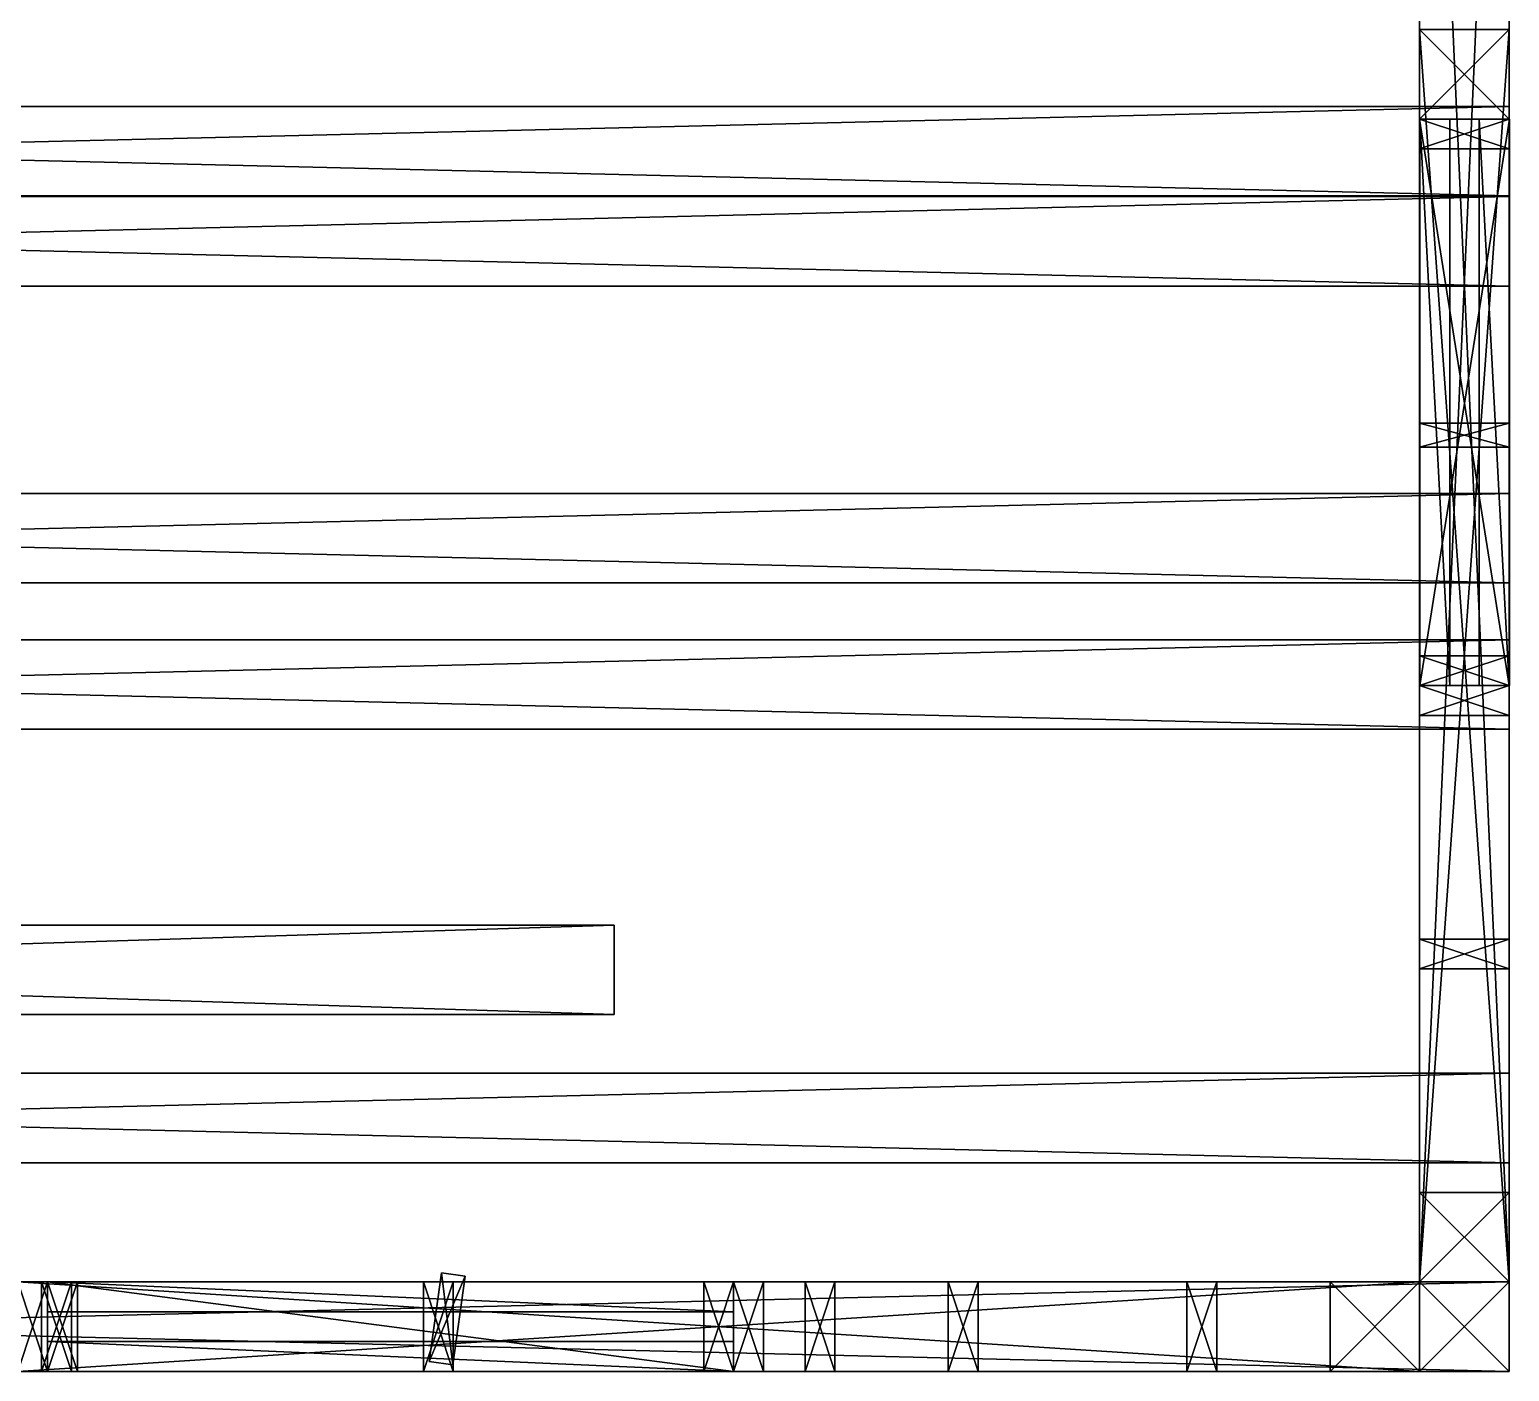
# Model space of a CAD drawing. Extents: x 18 to 6268, y -2472 to 1100.
# Drawn here: x 3788 to 6268, y -2400 to -150 of the extents above; entities that cross this region are included whole.
import ezdxf

# ---------------------------------------------------------------- set-up
doc = ezdxf.new("R2010")
doc.units = 0
doc.header["$MEASUREMENT"] = 0
doc.layers.get('0').update_dxf_attribs({"color": 13, "linetype": 'CONTINUOUS'})

# ---------------------------------------------------------------- blocks, each defined once
blk = doc.blocks.new('_____150_150_6250')
at = {"color": 57}
for p, q in [((6250, 150, 150), (0, 150, 150)), ((0, 0), (0, 150)), ((0, 150), (0, 150, 150)), ((6250, 150), (0, 150)), ((0, 150, 150), (0, 0, 150)), ((6250, 0), (6250, 150)), ((6250, 150), (6250, 150, 150)), ((6250, 150, 150), (6250, 0, 150)), ((6250, 0, 150), (0, 0, 150)), ((6250, 0), (0, 0)), ((0, 0, 150), (0, 0)), ((6250, 0, 150), (6250, 0))]:
    blk.add_line(p, q, dxfattribs=at)
mesh = blk.add_polyface(dxfattribs=at)
corners = [(6250, 150), (0, 0), (0, 150), (6250, 0)]
mesh.append_faces([[corners[k] for k in face] for face in [(0, 1, 2), (1, 0, 3)]], dxfattribs={"vtx0": -1, "color": 57})
mesh = blk.add_polyface(dxfattribs=at)
corners = [(6250, 0, 150), (0, 150, 150), (0, 0, 150), (6250, 150, 150)]
mesh.append_faces([[corners[k] for k in face] for face in [(0, 1, 2), (1, 0, 3)]], dxfattribs={"vtx0": -1, "color": 57})
mesh = blk.add_polyface(dxfattribs=at)
corners = [(0, 150, 150), (6250, 150), (0, 150), (6250, 150, 150)]
mesh.append_faces([[corners[k] for k in face] for face in [(0, 1, 2), (1, 0, 3)]], dxfattribs={"vtx0": -1, "color": 57})
mesh = blk.add_polyface(dxfattribs=at)
corners = [(0, 150, 150), (0, 0), (0, 0, 150), (0, 150)]
mesh.append_faces([[corners[k] for k in face] for face in [(0, 1, 2), (1, 0, 3)]], dxfattribs={"vtx0": -1, "color": 57})
mesh = blk.add_polyface(dxfattribs=at)
corners = [(6250, 150), (6250, 0, 150), (6250, 0), (6250, 150, 150)]
mesh.append_faces([[corners[k] for k in face] for face in [(0, 1, 2), (1, 0, 3)]], dxfattribs={"vtx0": -1, "color": 57})
mesh = blk.add_polyface(dxfattribs=at)
corners = [(6250, 0), (0, 0, 150), (0, 0), (6250, 0, 150)]
mesh.append_faces([[corners[k] for k in face] for face in [(0, 1, 2), (1, 0, 3)]], dxfattribs={"vtx0": -1, "color": 57})
blk = doc.blocks.new('GROUP_3')
at = {"color": 57}
for p, q in [((0, 0), (0, 150)), ((0, 0, 3050), (0, 150, 3050)), ((0, 150), (0, 150, 3050)), ((0, 150, 3050), (150, 150, 3050)), ((0, 150), (150, 150)), ((150, 150, 3050), (150, 0, 3050)), ((150, 150), (150, 150, 3050)), ((150, 150), (150, 0)), ((0, 0), (0, 0, 3050)), ((150, 0, 3050), (0, 0, 3050)), ((150, 0), (0, 0)), ((150, 0), (150, 0, 3050))]:
    blk.add_line(p, q, dxfattribs=at)
mesh = blk.add_polyface(dxfattribs=at)
corners = [(0, 150, 3050), (0, 0), (0, 0, 3050), (0, 150)]
mesh.append_faces([[corners[k] for k in face] for face in [(0, 1, 2), (1, 0, 3)]], dxfattribs={"vtx0": -1, "color": 57})
mesh = blk.add_polyface(dxfattribs=at)
corners = [(150, 0, 3050), (0, 150, 3050), (0, 0, 3050), (150, 150, 3050)]
mesh.append_faces([[corners[k] for k in face] for face in [(0, 1, 2), (1, 0, 3)]], dxfattribs={"vtx0": -1, "color": 57})
mesh = blk.add_polyface(dxfattribs=at)
corners = [(0, 150, 3050), (150, 150), (0, 150), (150, 150, 3050)]
mesh.append_faces([[corners[k] for k in face] for face in [(0, 1, 2), (1, 0, 3)]], dxfattribs={"vtx0": -1, "color": 57})
mesh = blk.add_polyface(dxfattribs=at)
corners = [(150, 150), (0, 0), (0, 150), (150, 0)]
mesh.append_faces([[corners[k] for k in face] for face in [(0, 1, 2), (1, 0, 3)]], dxfattribs={"vtx0": -1, "color": 57})
mesh = blk.add_polyface(dxfattribs=at)
corners = [(150, 150), (150, 0, 3050), (150, 0), (150, 150, 3050)]
mesh.append_faces([[corners[k] for k in face] for face in [(0, 1, 2), (1, 0, 3)]], dxfattribs={"vtx0": -1, "color": 57})
mesh = blk.add_polyface(dxfattribs=at)
corners = [(150, 0, 3050), (0, 0), (150, 0), (0, 0, 3050)]
mesh.append_faces([[corners[k] for k in face] for face in [(0, 1, 2), (1, 0, 3)]], dxfattribs={"vtx0": -1, "color": 57})
blk = doc.blocks.new('GROUP_5')
at = {"color": 57}
for p, q in [((0, 150, 3050), (50, 150, 3050)), ((0, 150), (50, 150)), ((0, 150), (0, 150, 3050)), ((0, 0), (0, 150)), ((0, 0, 3050), (0, 150, 3050)), ((50, 150), (50, 0)), ((50, 150), (50, 150, 3050)), ((50, 150, 3050), (50, 0, 3050)), ((50, 0), (0, 0)), ((0, 0), (0, 0, 3050)), ((50, 0, 3050), (0, 0, 3050)), ((50, 0), (50, 0, 3050))]:
    blk.add_line(p, q, dxfattribs=at)
mesh = blk.add_polyface(dxfattribs=at)
corners = [(50, 150), (0, 0), (0, 150), (50, 0)]
mesh.append_faces([[corners[k] for k in face] for face in [(0, 1, 2), (1, 0, 3)]], dxfattribs={"vtx0": -1, "color": 57})
mesh = blk.add_polyface(dxfattribs=at)
corners = [(0, 150, 3050), (50, 150), (0, 150), (50, 150, 3050)]
mesh.append_faces([[corners[k] for k in face] for face in [(0, 1, 2), (1, 0, 3)]], dxfattribs={"vtx0": -1, "color": 57})
mesh = blk.add_polyface(dxfattribs=at)
corners = [(50, 0, 3050), (0, 150, 3050), (0, 0, 3050), (50, 150, 3050)]
mesh.append_faces([[corners[k] for k in face] for face in [(0, 1, 2), (1, 0, 3)]], dxfattribs={"vtx0": -1, "color": 57})
mesh = blk.add_polyface(dxfattribs=at)
corners = [(0, 150, 3050), (0, 0), (0, 0, 3050), (0, 150)]
mesh.append_faces([[corners[k] for k in face] for face in [(0, 1, 2), (1, 0, 3)]], dxfattribs={"vtx0": -1, "color": 57})
mesh = blk.add_polyface(dxfattribs=at)
corners = [(50, 150), (50, 0, 3050), (50, 0), (50, 150, 3050)]
mesh.append_faces([[corners[k] for k in face] for face in [(0, 1, 2), (1, 0, 3)]], dxfattribs={"vtx0": -1, "color": 57})
mesh = blk.add_polyface(dxfattribs=at)
corners = [(50, 0, 3050), (0, 0), (50, 0), (0, 0, 3050)]
mesh.append_faces([[corners[k] for k in face] for face in [(0, 1, 2), (1, 0, 3)]], dxfattribs={"vtx0": -1, "color": 57})
blk = doc.blocks.new('GROUP_4')
at = {"color": 57}
for p, q in [((150, 2350, 150), (0, 2350, 150)), ((0, 0, 150), (0, 2350, 150)), ((0, 2350, 150), (0, 2350)), ((0, 0), (0, 2350)), ((0, 2350), (150, 2350)), ((150, 0), (150, 2350)), ((150, 2350), (150, 2350, 150)), ((150, 0, 150), (150, 2350, 150)), ((150, 0, 150), (0, 0, 150)), ((0, 0, 150), (0, 0)), ((0, 0), (150, 0)), ((150, 0), (150, 0, 150))]:
    blk.add_line(p, q, dxfattribs=at)
mesh = blk.add_polyface(dxfattribs=at)
corners = [(150, 0, 150), (0, 2350, 150), (0, 0, 150), (150, 2350, 150)]
mesh.append_faces([[corners[k] for k in face] for face in [(0, 1, 2), (1, 0, 3)]], dxfattribs={"vtx0": -1, "color": 57})
mesh = blk.add_polyface(dxfattribs=at)
corners = [(0, 2350, 150), (0, 0), (0, 0, 150), (0, 2350)]
mesh.append_faces([[corners[k] for k in face] for face in [(0, 1, 2), (1, 0, 3)]], dxfattribs={"vtx0": -1, "color": 57})
mesh = blk.add_polyface(dxfattribs=at)
corners = [(150, 2350), (0, 0), (0, 2350), (150, 0)]
mesh.append_faces([[corners[k] for k in face] for face in [(0, 1, 2), (1, 0, 3)]], dxfattribs={"vtx0": -1, "color": 57})
mesh = blk.add_polyface(dxfattribs=at)
corners = [(0, 2350, 150), (150, 2350), (0, 2350), (150, 2350, 150)]
mesh.append_faces([[corners[k] for k in face] for face in [(0, 1, 2), (1, 0, 3)]], dxfattribs={"vtx0": -1, "color": 57})
mesh = blk.add_polyface(dxfattribs=at)
corners = [(150, 0), (150, 2350, 150), (150, 0, 150), (150, 2350)]
mesh.append_faces([[corners[k] for k in face] for face in [(0, 1, 2), (1, 0, 3)]], dxfattribs={"vtx0": -1, "color": 57})
mesh = blk.add_polyface(dxfattribs=at)
corners = [(150, 0, 150), (0, 0), (150, 0), (0, 0, 150)]
mesh.append_faces([[corners[k] for k in face] for face in [(0, 1, 2), (1, 0, 3)]], dxfattribs={"vtx0": -1, "color": 57})
blk = doc.blocks.new('GROUP_6')
at = {"color": 57}
for p, q in [((0, 0), (0, 150)), ((0, 0, 3350), (0, 150, 3350)), ((0, 150), (0, 150, 3350)), ((0, 150), (150, 150)), ((0, 150, 3350), (150, 150, 3350)), ((150, 150), (150, 0)), ((150, 150), (150, 150, 3350)), ((150, 150, 3350), (150, 0, 3350)), ((150, 0), (0, 0)), ((150, 0, 3350), (0, 0, 3350)), ((0, 0), (0, 0, 3350)), ((150, 0), (150, 0, 3350))]:
    blk.add_line(p, q, dxfattribs=at)
mesh = blk.add_polyface(dxfattribs=at)
corners = [(0, 150, 3350), (0, 0), (0, 0, 3350), (0, 150)]
mesh.append_faces([[corners[k] for k in face] for face in [(0, 1, 2), (1, 0, 3)]], dxfattribs={"vtx0": -1, "color": 57})
mesh = blk.add_polyface(dxfattribs=at)
corners = [(0, 150, 3350), (150, 150), (0, 150), (150, 150, 3350)]
mesh.append_faces([[corners[k] for k in face] for face in [(0, 1, 2), (1, 0, 3)]], dxfattribs={"vtx0": -1, "color": 57})
mesh = blk.add_polyface(dxfattribs=at)
corners = [(150, 0, 3350), (0, 150, 3350), (0, 0, 3350), (150, 150, 3350)]
mesh.append_faces([[corners[k] for k in face] for face in [(0, 1, 2), (1, 0, 3)]], dxfattribs={"vtx0": -1, "color": 57})
mesh = blk.add_polyface(dxfattribs=at)
corners = [(150, 150), (0, 0), (0, 150), (150, 0)]
mesh.append_faces([[corners[k] for k in face] for face in [(0, 1, 2), (1, 0, 3)]], dxfattribs={"vtx0": -1, "color": 57})
mesh = blk.add_polyface(dxfattribs=at)
corners = [(150, 150), (150, 0, 3350), (150, 0), (150, 150, 3350)]
mesh.append_faces([[corners[k] for k in face] for face in [(0, 1, 2), (1, 0, 3)]], dxfattribs={"vtx0": -1, "color": 57})
mesh = blk.add_polyface(dxfattribs=at)
corners = [(150, 0, 3350), (0, 0), (150, 0), (0, 0, 3350)]
mesh.append_faces([[corners[k] for k in face] for face in [(0, 1, 2), (1, 0, 3)]], dxfattribs={"vtx0": -1, "color": 57})
blk = doc.blocks.new('GROUP_11')
at = {"color": 57}
for p, q in [((0, 0, 4100), (0, 150, 4100)), ((0, 150), (0, 150, 4100)), ((0, 0), (0, 150)), ((0, 150, 4100), (150, 150, 4100)), ((0, 150), (150, 150)), ((150, 150), (150, 0)), ((150, 150, 4100), (150, 0, 4100)), ((150, 150), (150, 150, 4100)), ((0, 0), (0, 0, 4100)), ((150, 0, 4100), (0, 0, 4100)), ((150, 0), (0, 0)), ((150, 0), (150, 0, 4100))]:
    blk.add_line(p, q, dxfattribs=at)
mesh = blk.add_polyface(dxfattribs=at)
corners = [(150, 150), (0, 0), (0, 150), (150, 0)]
mesh.append_faces([[corners[k] for k in face] for face in [(0, 1, 2), (1, 0, 3)]], dxfattribs={"vtx0": -1, "color": 57})
mesh = blk.add_polyface(dxfattribs=at)
corners = [(150, 0, 4100), (0, 150, 4100), (0, 0, 4100), (150, 150, 4100)]
mesh.append_faces([[corners[k] for k in face] for face in [(0, 1, 2), (1, 0, 3)]], dxfattribs={"vtx0": -1, "color": 57})
mesh = blk.add_polyface(dxfattribs=at)
corners = [(0, 150, 4100), (0, 0), (0, 0, 4100), (0, 150)]
mesh.append_faces([[corners[k] for k in face] for face in [(0, 1, 2), (1, 0, 3)]], dxfattribs={"vtx0": -1, "color": 57})
mesh = blk.add_polyface(dxfattribs=at)
corners = [(0, 150, 4100), (150, 150), (0, 150), (150, 150, 4100)]
mesh.append_faces([[corners[k] for k in face] for face in [(0, 1, 2), (1, 0, 3)]], dxfattribs={"vtx0": -1, "color": 57})
mesh = blk.add_polyface(dxfattribs=at)
corners = [(150, 150), (150, 0, 4100), (150, 0), (150, 150, 4100)]
mesh.append_faces([[corners[k] for k in face] for face in [(0, 1, 2), (1, 0, 3)]], dxfattribs={"vtx0": -1, "color": 57})
mesh = blk.add_polyface(dxfattribs=at)
corners = [(150, 0, 4100), (0, 0), (150, 0), (0, 0, 4100)]
mesh.append_faces([[corners[k] for k in face] for face in [(0, 1, 2), (1, 0, 3)]], dxfattribs={"vtx0": -1, "color": 57})
blk = doc.blocks.new('GROUP_12')
at = {"color": 57}
for p, q in [((0, 0), (0, 150)), ((6250, 150), (0, 150)), ((0, 150, 200), (0, 0, 200)), ((6250, 150, 200), (0, 150, 200)), ((0, 150), (0, 150, 200)), ((6250, 150), (6250, 150, 200)), ((6250, 0), (6250, 150)), ((6250, 150, 200), (6250, 0, 200)), ((6250, 0), (0, 0)), ((6250, 0, 200), (0, 0, 200)), ((0, 0, 200), (0, 0)), ((6250, 0, 200), (6250, 0))]:
    blk.add_line(p, q, dxfattribs=at)
mesh = blk.add_polyface(dxfattribs=at)
corners = [(0, 150, 200), (0, 0), (0, 0, 200), (0, 150)]
mesh.append_faces([[corners[k] for k in face] for face in [(0, 1, 2), (1, 0, 3)]], dxfattribs={"vtx0": -1, "color": 57})
mesh = blk.add_polyface(dxfattribs=at)
corners = [(6250, 0, 200), (0, 150, 200), (0, 0, 200), (6250, 150, 200)]
mesh.append_faces([[corners[k] for k in face] for face in [(0, 1, 2), (1, 0, 3)]], dxfattribs={"vtx0": -1, "color": 57})
mesh = blk.add_polyface(dxfattribs=at)
corners = [(0, 150, 200), (6250, 150), (0, 150), (6250, 150, 200)]
mesh.append_faces([[corners[k] for k in face] for face in [(0, 1, 2), (1, 0, 3)]], dxfattribs={"vtx0": -1, "color": 57})
mesh = blk.add_polyface(dxfattribs=at)
corners = [(6250, 150), (0, 0), (0, 150), (6250, 0)]
mesh.append_faces([[corners[k] for k in face] for face in [(0, 1, 2), (1, 0, 3)]], dxfattribs={"vtx0": -1, "color": 57})
mesh = blk.add_polyface(dxfattribs=at)
corners = [(6250, 150), (6250, 0, 200), (6250, 0), (6250, 150, 200)]
mesh.append_faces([[corners[k] for k in face] for face in [(0, 1, 2), (1, 0, 3)]], dxfattribs={"vtx0": -1, "color": 57})
mesh = blk.add_polyface(dxfattribs=at)
corners = [(6250, 0), (0, 0, 200), (0, 0), (6250, 0, 200)]
mesh.append_faces([[corners[k] for k in face] for face in [(0, 1, 2), (1, 0, 3)]], dxfattribs={"vtx0": -1, "color": 57})
blk = doc.blocks.new('GROUP_1')
at = {"color": 57}
for p, q in [((0, 150, 900), (50, 150, 900)), ((0, 150), (0, 150, 900)), ((0, 0, 900), (0, 150, 900)), ((0, 0), (0, 150)), ((0, 150), (50, 150)), ((50, 150, 900), (50, 0, 900)), ((50, 150), (50, 150, 900)), ((50, 150), (50, 0)), ((50, 0, 900), (0, 0, 900)), ((0, 0), (0, 0, 900)), ((50, 0), (0, 0)), ((50, 0), (50, 0, 900))]:
    blk.add_line(p, q, dxfattribs=at)
mesh = blk.add_polyface(dxfattribs=at)
corners = [(0, 150, 900), (0, 0), (0, 0, 900), (0, 150)]
mesh.append_faces([[corners[k] for k in face] for face in [(0, 1, 2), (1, 0, 3)]], dxfattribs={"vtx0": -1, "color": 57})
mesh = blk.add_polyface(dxfattribs=at)
corners = [(50, 150), (0, 0), (0, 150), (50, 0)]
mesh.append_faces([[corners[k] for k in face] for face in [(0, 1, 2), (1, 0, 3)]], dxfattribs={"vtx0": -1, "color": 57})
mesh = blk.add_polyface(dxfattribs=at)
corners = [(50, 0, 900), (0, 150, 900), (0, 0, 900), (50, 150, 900)]
mesh.append_faces([[corners[k] for k in face] for face in [(0, 1, 2), (1, 0, 3)]], dxfattribs={"vtx0": -1, "color": 57})
mesh = blk.add_polyface(dxfattribs=at)
corners = [(0, 150, 900), (50, 150), (0, 150), (50, 150, 900)]
mesh.append_faces([[corners[k] for k in face] for face in [(0, 1, 2), (1, 0, 3)]], dxfattribs={"vtx0": -1, "color": 57})
mesh = blk.add_polyface(dxfattribs=at)
corners = [(50, 150), (50, 0, 900), (50, 0), (50, 150, 900)]
mesh.append_faces([[corners[k] for k in face] for face in [(0, 1, 2), (1, 0, 3)]], dxfattribs={"vtx0": -1, "color": 57})
mesh = blk.add_polyface(dxfattribs=at)
corners = [(50, 0, 900), (0, 0), (50, 0), (0, 0, 900)]
mesh.append_faces([[corners[k] for k in face] for face in [(0, 1, 2), (1, 0, 3)]], dxfattribs={"vtx0": -1, "color": 57})
blk = doc.blocks.new('GROUP_16')
at = {"color": 57}
for p, q in [((0, 50), (0, 50, 2750)), ((0, 50, 2750), (150, 50, 2750)), ((0, 0, 2750), (0, 50, 2750)), ((0, 0), (0, 50)), ((0, 50), (150, 50)), ((150, 50, 2750), (150, 0, 2750)), ((150, 50), (150, 0)), ((150, 50), (150, 50, 2750)), ((0, 0), (0, 0, 2750)), ((150, 0), (0, 0)), ((150, 0, 2750), (0, 0, 2750)), ((150, 0), (150, 0, 2750))]:
    blk.add_line(p, q, dxfattribs=at)
mesh = blk.add_polyface(dxfattribs=at)
corners = [(0, 50, 2750), (0, 0), (0, 0, 2750), (0, 50)]
mesh.append_faces([[corners[k] for k in face] for face in [(0, 1, 2), (1, 0, 3)]], dxfattribs={"vtx0": -1, "color": 57})
mesh = blk.add_polyface(dxfattribs=at)
corners = [(0, 50, 2750), (150, 50), (0, 50), (150, 50, 2750)]
mesh.append_faces([[corners[k] for k in face] for face in [(0, 1, 2), (1, 0, 3)]], dxfattribs={"vtx0": -1, "color": 57})
mesh = blk.add_polyface(dxfattribs=at)
corners = [(150, 50), (0, 0), (0, 50), (150, 0)]
mesh.append_faces([[corners[k] for k in face] for face in [(0, 1, 2), (1, 0, 3)]], dxfattribs={"vtx0": -1, "color": 57})
mesh = blk.add_polyface(dxfattribs=at)
corners = [(150, 0, 2750), (0, 50, 2750), (0, 0, 2750), (150, 50, 2750)]
mesh.append_faces([[corners[k] for k in face] for face in [(0, 1, 2), (1, 0, 3)]], dxfattribs={"vtx0": -1, "color": 57})
mesh = blk.add_polyface(dxfattribs=at)
corners = [(150, 50), (150, 0, 2750), (150, 0), (150, 50, 2750)]
mesh.append_faces([[corners[k] for k in face] for face in [(0, 1, 2), (1, 0, 3)]], dxfattribs={"vtx0": -1, "color": 57})
mesh = blk.add_polyface(dxfattribs=at)
corners = [(150, 0, 2750), (0, 0), (150, 0), (0, 0, 2750)]
mesh.append_faces([[corners[k] for k in face] for face in [(0, 1, 2), (1, 0, 3)]], dxfattribs={"vtx0": -1, "color": 57})
blk = doc.blocks.new('GROUP_9')
at = {"color": 57}
for p, q in [((1150, 150, 50), (0, 150, 50)), ((0, 150, 50), (0, 0, 50)), ((1150, 150), (0, 150)), ((0, 150), (0, 150, 50)), ((0, 0), (0, 150)), ((1150, 150, 50), (1150, 0, 50)), ((1150, 0), (1150, 150)), ((1150, 150), (1150, 150, 50)), ((1150, 0, 50), (0, 0, 50)), ((1150, 0), (0, 0)), ((0, 0, 50), (0, 0)), ((1150, 0, 50), (1150, 0))]:
    blk.add_line(p, q, dxfattribs=at)
mesh = blk.add_polyface(dxfattribs=at)
corners = [(1150, 0, 50), (0, 150, 50), (0, 0, 50), (1150, 150, 50)]
mesh.append_faces([[corners[k] for k in face] for face in [(0, 1, 2), (1, 0, 3)]], dxfattribs={"vtx0": -1, "color": 57})
mesh = blk.add_polyface(dxfattribs=at)
corners = [(0, 150, 50), (1150, 150), (0, 150), (1150, 150, 50)]
mesh.append_faces([[corners[k] for k in face] for face in [(0, 1, 2), (1, 0, 3)]], dxfattribs={"vtx0": -1, "color": 57})
mesh = blk.add_polyface(dxfattribs=at)
corners = [(0, 150), (1150, 0), (0, 0), (1150, 150)]
mesh.append_faces([[corners[k] for k in face] for face in [(0, 1, 2), (1, 0, 3)]], dxfattribs={"vtx0": -1, "color": 57})
mesh = blk.add_polyface(dxfattribs=at)
corners = [(0, 150, 50), (0, 0), (0, 0, 50), (0, 150)]
mesh.append_faces([[corners[k] for k in face] for face in [(0, 1, 2), (1, 0, 3)]], dxfattribs={"vtx0": -1, "color": 57})
mesh = blk.add_polyface(dxfattribs=at)
corners = [(1150, 0), (1150, 150, 50), (1150, 0, 50), (1150, 150)]
mesh.append_faces([[corners[k] for k in face] for face in [(0, 1, 2), (1, 0, 3)]], dxfattribs={"vtx0": -1, "color": 57})
mesh = blk.add_polyface(dxfattribs=at)
corners = [(1150, 0), (0, 0, 50), (0, 0), (1150, 0, 50)]
mesh.append_faces([[corners[k] for k in face] for face in [(0, 1, 2), (1, 0, 3)]], dxfattribs={"vtx0": -1, "color": 57})
blk = doc.blocks.new('GROUP_21')
at = {"color": 57}
for p, q in [((0, 50), (0, 0)), ((0, 0, 150), (0, 50, 150)), ((0, 50, 150), (1150, 50, 150)), ((0, 50), (1150, 50)), ((0, 50, 150), (0, 50)), ((1150, 50), (1150, 0)), ((1150, 50, 150), (1150, 50)), ((1150, 0, 150), (1150, 50, 150)), ((0, 0, 150), (1150, 0, 150)), ((0, 0), (1150, 0)), ((0, 0), (0, 0, 150)), ((1150, 0), (1150, 0, 150))]:
    blk.add_line(p, q, dxfattribs=at)
mesh = blk.add_polyface(dxfattribs=at)
corners = [(0, 0, 150), (0, 50), (0, 0), (0, 50, 150)]
mesh.append_faces([[corners[k] for k in face] for face in [(0, 1, 2), (1, 0, 3)]], dxfattribs={"vtx0": -1, "color": 57})
mesh = blk.add_polyface(dxfattribs=at)
corners = [(0, 50), (1150, 0), (0, 0), (1150, 50)]
mesh.append_faces([[corners[k] for k in face] for face in [(0, 1, 2), (1, 0, 3)]], dxfattribs={"vtx0": -1, "color": 57})
mesh = blk.add_polyface(dxfattribs=at)
corners = [(0, 50, 150), (1150, 50), (0, 50), (1150, 50, 150)]
mesh.append_faces([[corners[k] for k in face] for face in [(0, 1, 2), (1, 0, 3)]], dxfattribs={"vtx0": -1, "color": 57})
mesh = blk.add_polyface(dxfattribs=at)
corners = [(1150, 0, 150), (0, 50, 150), (0, 0, 150), (1150, 50, 150)]
mesh.append_faces([[corners[k] for k in face] for face in [(0, 1, 2), (1, 0, 3)]], dxfattribs={"vtx0": -1, "color": 57})
mesh = blk.add_polyface(dxfattribs=at)
corners = [(1150, 50), (1150, 0, 150), (1150, 0), (1150, 50, 150)]
mesh.append_faces([[corners[k] for k in face] for face in [(0, 1, 2), (1, 0, 3)]], dxfattribs={"vtx0": -1, "color": 57})
mesh = blk.add_polyface(dxfattribs=at)
corners = [(1150, 0), (0, 0, 150), (0, 0), (1150, 0, 150)]
mesh.append_faces([[corners[k] for k in face] for face in [(0, 1, 2), (1, 0, 3)]], dxfattribs={"vtx0": -1, "color": 57})
blk = doc.blocks.new('GROUP_22')
at = {"color": 57}
for p, q in [((0, 0, 150), (0, 2100, 150)), ((0, 2100, 150), (0, 2100)), ((150, 2100, 150), (0, 2100, 150)), ((0, 0), (0, 2100)), ((0, 2100), (150, 2100)), ((150, 2100), (150, 2100, 150)), ((150, 0), (150, 2100)), ((150, 0, 150), (150, 2100, 150)), ((150, 0, 150), (0, 0, 150)), ((0, 0, 150), (0, 0)), ((0, 0), (150, 0)), ((150, 0), (150, 0, 150))]:
    blk.add_line(p, q, dxfattribs=at)
mesh = blk.add_polyface(dxfattribs=at)
corners = [(150, 2100), (0, 0), (0, 2100), (150, 0)]
mesh.append_faces([[corners[k] for k in face] for face in [(0, 1, 2), (1, 0, 3)]], dxfattribs={"vtx0": -1, "color": 57})
mesh = blk.add_polyface(dxfattribs=at)
corners = [(0, 2100, 150), (150, 2100), (0, 2100), (150, 2100, 150)]
mesh.append_faces([[corners[k] for k in face] for face in [(0, 1, 2), (1, 0, 3)]], dxfattribs={"vtx0": -1, "color": 57})
mesh = blk.add_polyface(dxfattribs=at)
corners = [(0, 2100, 150), (0, 0), (0, 0, 150), (0, 2100)]
mesh.append_faces([[corners[k] for k in face] for face in [(0, 1, 2), (1, 0, 3)]], dxfattribs={"vtx0": -1, "color": 57})
mesh = blk.add_polyface(dxfattribs=at)
corners = [(150, 0, 150), (0, 2100, 150), (0, 0, 150), (150, 2100, 150)]
mesh.append_faces([[corners[k] for k in face] for face in [(0, 1, 2), (1, 0, 3)]], dxfattribs={"vtx0": -1, "color": 57})
mesh = blk.add_polyface(dxfattribs=at)
corners = [(150, 0), (150, 2100, 150), (150, 0, 150), (150, 2100)]
mesh.append_faces([[corners[k] for k in face] for face in [(0, 1, 2), (1, 0, 3)]], dxfattribs={"vtx0": -1, "color": 57})
mesh = blk.add_polyface(dxfattribs=at)
corners = [(150, 0, 150), (0, 0), (150, 0), (0, 0, 150)]
mesh.append_faces([[corners[k] for k in face] for face in [(0, 1, 2), (1, 0, 3)]], dxfattribs={"vtx0": -1, "color": 57})
blk = doc.blocks.new('GROUP_23')
at = {"color": 57}
for p, q in [((0, 0), (0, 950)), ((0, 950), (50, 950)), ((50, 950, 150), (0, 950, 150)), ((0, 950, 150), (0, 950)), ((0, 0, 150), (0, 950, 150)), ((50, 0), (50, 950)), ((50, 950), (50, 950, 150)), ((50, 0, 150), (50, 950, 150)), ((0, 0, 150), (0, 0)), ((50, 0, 150), (0, 0, 150)), ((0, 0), (50, 0)), ((50, 0), (50, 0, 150))]:
    blk.add_line(p, q, dxfattribs=at)
mesh = blk.add_polyface(dxfattribs=at)
corners = [(50, 0, 150), (0, 950, 150), (0, 0, 150), (50, 950, 150)]
mesh.append_faces([[corners[k] for k in face] for face in [(0, 1, 2), (1, 0, 3)]], dxfattribs={"vtx0": -1, "color": 57})
mesh = blk.add_polyface(dxfattribs=at)
corners = [(0, 950, 150), (50, 950), (0, 950), (50, 950, 150)]
mesh.append_faces([[corners[k] for k in face] for face in [(0, 1, 2), (1, 0, 3)]], dxfattribs={"vtx0": -1, "color": 57})
mesh = blk.add_polyface(dxfattribs=at)
corners = [(0, 950, 150), (0, 0), (0, 0, 150), (0, 950)]
mesh.append_faces([[corners[k] for k in face] for face in [(0, 1, 2), (1, 0, 3)]], dxfattribs={"vtx0": -1, "color": 57})
mesh = blk.add_polyface(dxfattribs=at)
corners = [(0, 950), (50, 0), (0, 0), (50, 950)]
mesh.append_faces([[corners[k] for k in face] for face in [(0, 1, 2), (1, 0, 3)]], dxfattribs={"vtx0": -1, "color": 57})
mesh = blk.add_polyface(dxfattribs=at)
corners = [(50, 950), (50, 0, 150), (50, 0), (50, 950, 150)]
mesh.append_faces([[corners[k] for k in face] for face in [(0, 1, 2), (1, 0, 3)]], dxfattribs={"vtx0": -1, "color": 57})
mesh = blk.add_polyface(dxfattribs=at)
corners = [(50, 0, 150), (0, 0), (50, 0), (0, 0, 150)]
mesh.append_faces([[corners[k] for k in face] for face in [(0, 1, 2), (1, 0, 3)]], dxfattribs={"vtx0": -1, "color": 57})
blk = doc.blocks.new('GROUP_25')
at = {"color": 57}
for p, q in [((0, 150), (0, 150, 200)), ((0, 0), (0, 150)), ((0, 150, 200), (0, 0, 200)), ((4750, 150, 200), (0, 150, 200)), ((4750, 150), (0, 150)), ((4750, 0), (4750, 150)), ((4750, 150, 200), (4750, 0, 200)), ((4750, 150), (4750, 150, 200)), ((4750, 0), (0, 0)), ((4750, 0, 200), (0, 0, 200)), ((0, 0, 200), (0, 0)), ((4750, 0, 200), (4750, 0))]:
    blk.add_line(p, q, dxfattribs=at)
mesh = blk.add_polyface(dxfattribs=at)
corners = [(4750, 0, 200), (0, 150, 200), (0, 0, 200), (4750, 150, 200)]
mesh.append_faces([[corners[k] for k in face] for face in [(0, 1, 2), (1, 0, 3)]], dxfattribs={"vtx0": -1, "color": 57})
mesh = blk.add_polyface(dxfattribs=at)
corners = [(0, 150, 200), (4750, 150), (0, 150), (4750, 150, 200)]
mesh.append_faces([[corners[k] for k in face] for face in [(0, 1, 2), (1, 0, 3)]], dxfattribs={"vtx0": -1, "color": 57})
mesh = blk.add_polyface(dxfattribs=at)
corners = [(0, 150, 200), (0, 0), (0, 0, 200), (0, 150)]
mesh.append_faces([[corners[k] for k in face] for face in [(0, 1, 2), (1, 0, 3)]], dxfattribs={"vtx0": -1, "color": 57})
mesh = blk.add_polyface(dxfattribs=at)
corners = [(4750, 150), (0, 0), (0, 150), (4750, 0)]
mesh.append_faces([[corners[k] for k in face] for face in [(0, 1, 2), (1, 0, 3)]], dxfattribs={"vtx0": -1, "color": 57})
mesh = blk.add_polyface(dxfattribs=at)
corners = [(4750, 150), (4750, 0, 200), (4750, 0), (4750, 150, 200)]
mesh.append_faces([[corners[k] for k in face] for face in [(0, 1, 2), (1, 0, 3)]], dxfattribs={"vtx0": -1, "color": 57})
mesh = blk.add_polyface(dxfattribs=at)
corners = [(4750, 0), (0, 0, 200), (0, 0), (4750, 0, 200)]
mesh.append_faces([[corners[k] for k in face] for face in [(0, 1, 2), (1, 0, 3)]], dxfattribs={"vtx0": -1, "color": 57})
blk = doc.blocks.new('GROUP_26')
for p, q in [((100, 150), (0, 150)), ((0, 150), (0, 0)), ((0, 150), (0, 150, 40)), ((0, 150, 40), (0, 0, 40)), ((0, 150, 40), (100, 150, 40)), ((100, 150), (100, 0)), ((100, 150, 40), (100, 150)), ((100, 150, 40), (100, 0, 40)), ((100, 0), (0, 0)), ((0, 0), (0, 0, 40)), ((0, 0, 40), (100, 0, 40)), ((100, 0, 40), (100, 0))]:
    blk.add_line(p, q)
at = {"color": 57}
mesh = blk.add_polyface(dxfattribs=at)
corners = [(100, 150), (0, 0), (0, 150), (100, 0)]
mesh.append_faces([[corners[k] for k in face] for face in [(0, 1, 2), (1, 0, 3)]], dxfattribs={"vtx0": -1, "color": 57})
mesh = blk.add_polyface(dxfattribs=at)
corners = [(0, 150, 40), (0, 0), (0, 0, 40), (0, 150)]
mesh.append_faces([[corners[k] for k in face] for face in [(0, 1, 2), (1, 0, 3)]], dxfattribs={"vtx0": -1, "color": 57})
mesh = blk.add_polyface(dxfattribs=at)
corners = [(100, 0, 40), (0, 150, 40), (0, 0, 40), (100, 150, 40)]
mesh.append_faces([[corners[k] for k in face] for face in [(0, 1, 2), (1, 0, 3)]], dxfattribs={"vtx0": -1, "color": 57})
mesh = blk.add_polyface(dxfattribs=at)
corners = [(0, 150, 40), (100, 150), (0, 150), (100, 150, 40)]
mesh.append_faces([[corners[k] for k in face] for face in [(0, 1, 2), (1, 0, 3)]], dxfattribs={"vtx0": -1, "color": 57})
mesh = blk.add_polyface(dxfattribs=at)
corners = [(100, 150), (100, 0, 40), (100, 0), (100, 150, 40)]
mesh.append_faces([[corners[k] for k in face] for face in [(0, 1, 2), (1, 0, 3)]], dxfattribs={"vtx0": -1, "color": 57})
mesh = blk.add_polyface(dxfattribs=at)
corners = [(100, 0, 40), (0, 0), (100, 0), (0, 0, 40)]
mesh.append_faces([[corners[k] for k in face] for face in [(0, 1, 2), (1, 0, 3)]], dxfattribs={"vtx0": -1, "color": 57})

msp = doc.modelspace()

# ---------------------------------------------------------------- block references
for name, p in [('GROUP_3', (6117.9, -300.4, 650)), ('GROUP_22', (6117.9, -2250.4, 3700)), ('GROUP_12', (17.9, -429.1, 3850)), ('GROUP_16', (6117.9, -350.4, 650)), ('GROUP_23', (6118.5, -1250.4, 3450)), ('GROUP_23', (6217.9, -1250.4, 3450)), ('GROUP_12', (17.9, -580.4, 650)), ('GROUP_12', (17.9, -1078, 3850)), ('GROUP_12', (17.9, -1323.5, 650)), ('GROUP_16', (6117.9, -1250.4, 650)), ('GROUP_25', (17.9, -1802.1, 3850)), ('GROUP_12', (17.9, -2050.4, 650)), ('GROUP_3', (6117.9, -2250.4, 650)), ('_____150_150_6250', (17.9, -2400.4, 500)), ('GROUP_5', (3767.9, -2400.4, 650)), ('GROUP_1', (3807.9, -2400.4, 3850)), ('GROUP_9', (3817.9, -2400.4, 3400)), ('GROUP_21', (3817.9, -2300.4, 3450)), ('GROUP_1', (4447.9, -2400.4, 3850)), ('GROUP_5', (4967.9, -2400.4, 650)), ('GROUP_1', (5087.9, -2400.4, 3850)), ('GROUP_1', (5087.9, -2400.4, 3850)), ('GROUP_5', (5327.9, -2400.4, 650)), ('GROUP_1', (5727.9, -2400.4, 3850)), ('GROUP_3', (5967.9, -2400.4, 650)), ('GROUP_11', (6117.9, -2400.4, 650)), ('GROUP_21', (3817.9, -2400.4, 3450))]:
    msp.add_blockref(name, p)
at = {"extrusion": (-0.999925, 0, 0.012217), "rotation": 90}
msp.add_blockref('GROUP_23', (1250.4, 3476.3, -6225.9), dxfattribs=at)
at = {"extrusion": (-5.66283e-14, -1, -3.47168e-30), "rotation": -90}
msp.add_blockref('GROUP_26', (6117.9, 3700, 810.4), dxfattribs=at)
for name, p, rotation in [('GROUP_5', (6117.9, -1250.4, 650), -90.00000000000014), ('GROUP_5', (6117.9, -1675.4, 650), -90.00000000000014), ('GROUP_4', (3767.9, -2250.4, 3700), -90.00000000000297), ('GROUP_16', (3817.9, -2250.4, 650), -89.9999999999999), ('GROUP_16', (4917.9, -2250.4, 650), -89.9999999999999)]:
    msp.add_blockref(name, p, dxfattribs=dict(rotation=rotation))
at = {"color": 57, "extrusion": (0.990268, -0.139173, 6.06364e-17), "rotation": -90}
msp.add_blockref('GROUP_26', (-1739.9, 3700, 4746), dxfattribs=at)
at = {"extrusion": (0, 1, 6.37546e-14), "rotation": 180}
msp.add_blockref('GROUP_6', (-6117.9, 650, -2250.4), dxfattribs=at)

doc.saveas('drawing.dxf')
